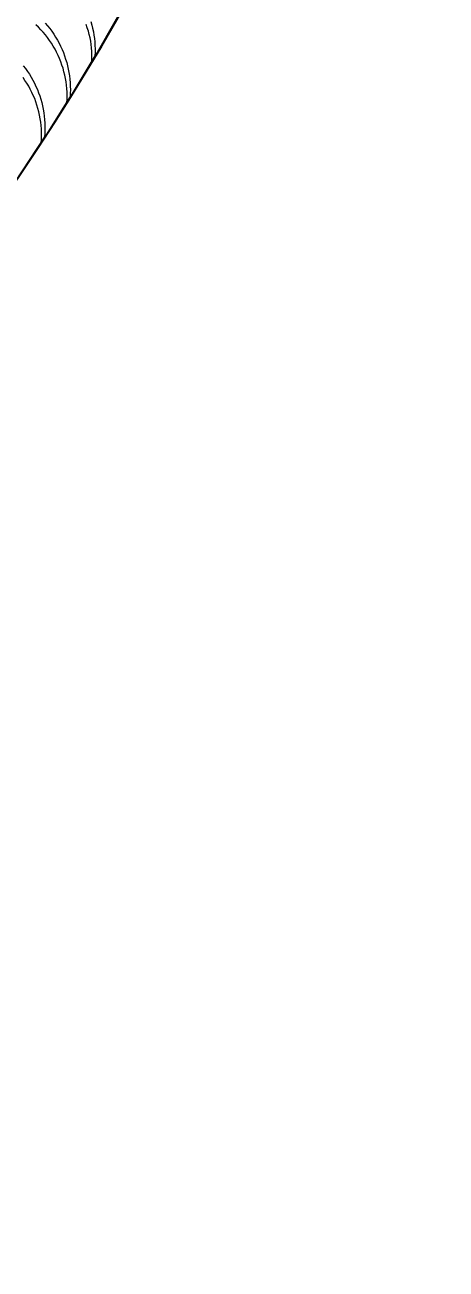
# Model space of a CAD drawing. Header units: metres. Extents: x -22.9 to 22.9, y -22.9 to 22.9.
# Drawn here: x 18.99 to 22.86, y -22.86 to -11.42 of the extents above; entities that cross this region are included whole.
import ezdxf

# ---------------------------------------------------------------- set-up
doc = ezdxf.new("R2010")
doc.units = ezdxf.units.M
doc.layers.add('SCAN_FOOTPRINTS', color=5, linetype='Continuous')
doc.layers.add('TANK_BOUNDARY', color=7, linetype='Continuous')

msp = doc.modelspace()

# ---------------------------------------------------------------- linework, layer by layer
at = {"layer": 'SCAN_FOOTPRINTS'}
for points in [[(19.174, -11.407), (19.194, -11.431), (19.214, -11.456), (19.233, -11.481), (19.252, -11.507), (19.269, -11.534), (19.285, -11.561), (19.3, -11.589), (19.315, -11.618), (19.328, -11.647), (19.34, -11.676), (19.351, -11.706), (19.361, -11.736), (19.371, -11.766), (19.379, -11.797), (19.385, -11.828), (19.391, -11.859), (19.396, -11.891), (19.4, -11.922), (19.402, -11.954), (19.403, -11.986), (19.404, -12.018), (19.403, -12.049), (19.401, -12.081), (19.136, -12.505), (19.136, -12.505), (19.138, -12.474), (19.139, -12.442), (19.139, -12.41), (19.138, -12.378), (19.135, -12.347), (19.132, -12.315), (19.127, -12.284), (19.121, -12.252), (19.114, -12.221), (19.106, -12.191), (19.097, -12.16), (19.087, -12.13), (19.076, -12.1), (19.063, -12.071), (19.05, -12.042), (19.036, -12.014), (19.021, -11.986), (19.004, -11.959), (18.987, -11.932), (18.969, -11.906)], [(19.593, -11.392), (19.602, -11.423), (19.609, -11.453), (19.616, -11.485), (19.621, -11.516), (19.625, -11.547), (19.628, -11.579), (19.63, -11.611), (19.631, -11.643), (19.631, -11.674), (19.629, -11.706), (19.373, -12.135), (19.373, -12.135), (19.374, -12.104), (19.375, -12.072), (19.374, -12.04), (19.372, -12.008), (19.369, -11.977), (19.365, -11.945), (19.359, -11.914), (19.353, -11.883), (19.345, -11.852), (19.337, -11.821), (19.327, -11.791), (19.316, -11.761), (19.305, -11.732), (19.292, -11.702), (19.278, -11.674), (19.263, -11.646), (19.247, -11.618), (19.231, -11.591), (19.213, -11.565), (19.194, -11.539), (19.175, -11.514), (19.154, -11.49), (19.133, -11.466), (19.111, -11.443), (19.088, -11.421)], [(19.85, -11.327), (19.603, -11.761), (19.603, -11.761), (19.603, -11.729), (19.603, -11.697), (19.602, -11.666), (19.599, -11.634), (19.595, -11.602), (19.591, -11.571), (19.585, -11.54), (19.578, -11.509), (19.57, -11.478), (19.56, -11.448), (19.55, -11.417)], [(18.971, -11.798), (18.991, -11.823), (19.009, -11.849), (19.027, -11.875), (19.044, -11.902), (19.059, -11.93), (19.074, -11.958), (19.088, -11.987), (19.101, -12.016), (19.112, -12.045), (19.123, -12.075), (19.132, -12.106), (19.141, -12.136), (19.148, -12.167), (19.155, -12.198), (19.16, -12.23), (19.164, -12.261), (19.167, -12.293), (19.169, -12.325), (19.169, -12.356), (19.169, -12.388), (19.168, -12.42), (19.165, -12.452), (18.892, -12.871)]]:
    msp.add_lwpolyline(points, dxfattribs=at)
at = {"layer": 'TANK_BOUNDARY'}
msp.add_circle((0, 0), 22.86, dxfattribs=at)

doc.saveas('drawing.dxf')
